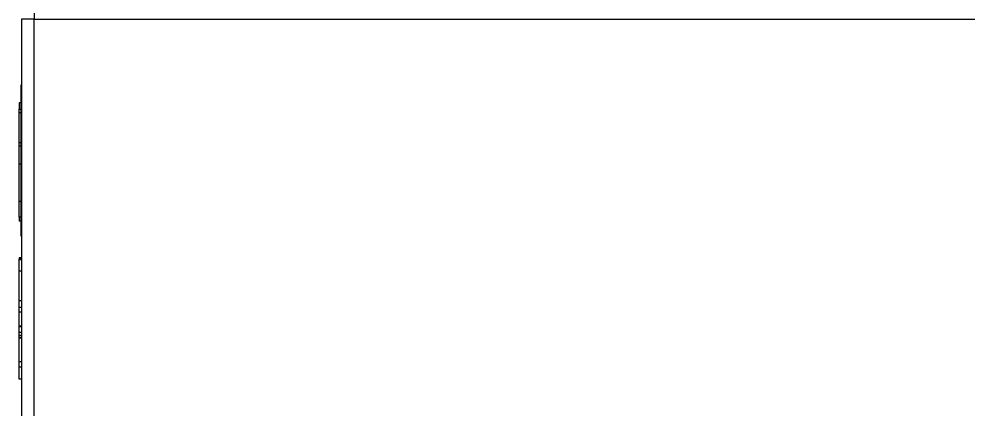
# Model space of a CAD drawing. Header units: millimetres. Extents: x -1721 to 4288, y -273 to 2028.
# Drawn here: x 110.24 to 140.37, y 393.82 to 406.22 of the extents above; entities that cross this region are included whole.
import ezdxf

# ---------------------------------------------------------------- set-up
doc = ezdxf.new("R2010")
doc.units = ezdxf.units.MM
doc.header["$LTSCALE"] = 5
doc.header["$MEASUREMENT"] = 0
doc.layers.add('圖框', color=7, linetype='CONTINUOUS')

msp = doc.modelspace()

# ---------------------------------------------------------------- linework, layer by layer
at = {"layer": '圖框'}
for p, q in [((110.723, 407.915), (110.723, 406.218)), ((110.723, 406.218), (110.323, 406.218)), ((110.323, 406.218), (110.323, 365.892)), ((110.723, 365.892), (110.723, 406.218)), ((110.723, 406.218), (164.323, 406.218)), ((110.315, 399.332), (110.315, 404.132)), ((110.323, 404.132), (110.315, 404.132)), ((110.243, 403.561), (110.243, 403.356)), ((110.315, 403.561), (110.243, 403.561)), ((110.243, 403.356), (110.315, 403.356)), ((110.243, 403.24), (110.243, 403.356)), ((110.315, 403.24), (110.243, 403.24)), ((110.315, 402.289), (110.243, 402.289)), ((110.243, 402.184), (110.243, 402.289)), ((110.315, 402.184), (110.243, 402.184)), ((110.315, 401.616), (110.243, 401.616)), ((110.243, 400.431), (110.243, 401.616)), ((110.315, 400.431), (110.243, 400.431)), ((110.243, 399.931), (110.243, 399.814)), ((110.315, 399.931), (110.243, 399.931)), ((110.315, 399.814), (110.243, 399.814)), ((110.323, 399.332), (110.315, 399.332)), ((110.243, 398.647), (110.243, 398.602)), ((110.323, 398.647), (110.243, 398.647)), ((110.323, 398.602), (110.243, 398.602)), ((110.243, 398.581), (110.243, 398.587)), ((110.323, 398.587), (110.243, 398.587)), ((110.243, 398.229), (110.243, 398.581)), ((110.323, 398.581), (110.243, 398.581)), ((110.243, 397.285), (110.243, 398.229)), ((110.323, 398.229), (110.243, 398.229)), ((110.323, 397.285), (110.243, 397.285)), ((110.323, 397.075), (110.243, 397.075)), ((110.243, 396.477), (110.243, 396.925)), ((110.323, 396.925), (110.243, 396.925)), ((110.323, 396.477), (110.243, 396.477)), ((110.243, 396.456), (110.243, 396.462)), ((110.323, 396.462), (110.243, 396.462)), ((110.243, 396.275), (110.243, 396.456)), ((110.323, 396.456), (110.243, 396.456)), ((110.323, 396.275), (110.243, 396.275)), ((110.243, 396.124), (110.243, 396.189)), ((110.323, 396.189), (110.243, 396.189)), ((110.323, 396.124), (110.243, 396.124)), ((110.243, 395.354), (110.243, 396.104)), ((110.323, 396.104), (110.243, 396.104)), ((110.243, 395.176), (110.243, 395.354)), ((110.323, 395.354), (110.243, 395.354)), ((110.323, 395.176), (110.243, 395.176)), ((110.323, 394.8), (110.243, 394.8))]:
    msp.add_line(p, q, dxfattribs=at)
for points, knots in [([(110.243, 402.289), (110.243, 402.4), (110.243, 402.508), (110.243, 402.729), (110.243, 402.806), (110.243, 402.962), (110.243, 403.041), (110.243, 403.173), (110.243, 403.213), (110.243, 403.24)], [-0.3340054, -0.3340054, -0.3340054, -0.3340054, -0.2958385, -0.2958385, -0.2496115, -0.2496115, -0.1401792, -0.1401792, 0, 0, 0, 0]), ([(110.243, 401.616), (110.243, 401.722), (110.243, 401.827), (110.243, 402.018), (110.243, 402.103), (110.243, 402.184)], [-0.08117076, -0.08117076, -0.08117076, -0.08117076, -0.04135982, -0.04135982, -0.00775171, -0.00775171, -0.00775171, -0.00775171]), ([(110.243, 399.931), (110.243, 399.948), (110.243, 399.973), (110.243, 400.143), (110.243, 400.271), (110.243, 400.431)], [-0.2126739, -0.2126739, -0.2126739, -0.2126739, -0.1081995, -0.1081995, 0, 0, 0, 0]), ([(110.243, 398.587), (110.243, 398.591), (110.243, 398.596), (110.243, 398.601), (110.243, 398.602), (110.243, 398.602)], [-0.01475641, -0.01475641, -0.01475641, -0.01475641, -0.0069555, -0.0069555, 0, 0, 0, 0]), ([(110.243, 397.075), (110.243, 397.099), (110.243, 397.132), (110.243, 397.197), (110.243, 397.244), (110.243, 397.285)], [-0.02575552, -0.02575552, -0.02575552, -0.02575552, -0.01610937, -0.01610937, 0, 0, 0, 0]), ([(110.243, 396.925), (110.243, 396.926), (110.243, 396.926), (110.243, 396.93), (110.243, 396.934), (110.243, 396.948), (110.243, 396.962), (110.243, 397.001), (110.243, 397.037), (110.243, 397.075)], [-0.03001596, -0.03001596, -0.03001596, -0.03001596, -0.02645705, -0.02645705, -0.02306979, -0.02306979, -0.015561, -0.015561, 0, 0, 0, 0]), ([(110.243, 396.462), (110.243, 396.467), (110.243, 396.471), (110.243, 396.476), (110.243, 396.477), (110.243, 396.477)], [-0.01475641, -0.01475641, -0.01475641, -0.01475641, -0.0069555, -0.0069555, 0, 0, 0, 0]), ([(110.243, 396.189), (110.243, 396.208), (110.243, 396.23), (110.243, 396.258), (110.243, 396.267), (110.243, 396.275)], [-0.02879067, -0.02879067, -0.02879067, -0.02879067, -0.01974369, -0.01974369, -0.01576782, -0.01576782, -0.01576782, -0.01576782]), ([(110.243, 396.104), (110.243, 396.105), (110.243, 396.106), (110.243, 396.119), (110.243, 396.122), (110.243, 396.124)], [-0.01254181, -0.01254181, -0.01254181, -0.01254181, -0.01154347, -0.01154347, 0, 0, 0, 0]), ([(110.243, 394.8), (110.243, 394.801), (110.243, 394.803), (110.243, 394.817), (110.243, 394.827), (110.243, 394.855), (110.243, 394.879), (110.243, 394.938), (110.243, 394.97), (110.243, 395.058), (110.243, 395.112), (110.243, 395.176)], [-0.2044883, -0.2044883, -0.2044883, -0.2044883, -0.1592874, -0.1592874, -0.117895, -0.117895, -0.0732486, -0.0732486, -0.0438756, -0.0438756, -0.0168053, -0.0168053, -0.0168053, -0.0168053])]:
    msp.add_open_spline(points, degree=3, knots=knots, dxfattribs=at)

doc.saveas('drawing.dxf')
